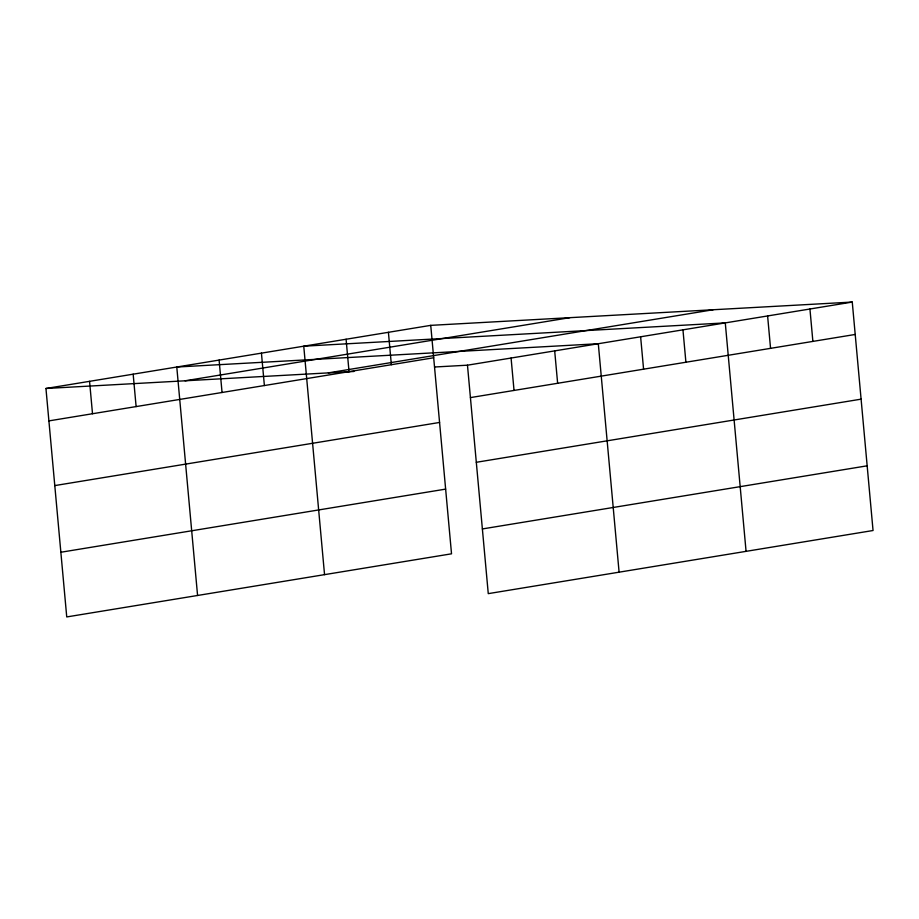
<?xml version="1.0" encoding="UTF-8"?>
<svg xmlns="http://www.w3.org/2000/svg" width="919" height="919" viewBox="0 0 919 919"><rect width="100%" height="100%" fill="white"/><g stroke="black" fill="none" stroke-linecap="round" stroke-linejoin="round"><path stroke-width="1.38" d="M430.735 325.36L451.528 553.812L66.742 616.936L45.95 388.484L430.735 325.36L852.258 302.064L873.05 530.516L488.265 593.64L467.472 365.188L852.258 302.064M185.052 380.799L569.837 317.664M328.37 372.873L713.155 309.749M48.902 420.891L433.688 357.767M470.425 397.594L855.21 334.459M54.784 485.588L439.569 422.453M476.306 462.291L861.092 399.156M60.849 552.25L445.635 489.115M482.372 528.942L867.157 465.818M45.95 388.484L353.918 371.471M434.825 366.991L467.472 365.188M809.938 309.002L812.878 341.408M767.606 315.952L770.559 348.358M746.067 551.343L725.275 322.891L303.752 346.187L324.545 574.639M682.955 329.841L685.907 362.247M640.623 336.779L643.576 369.185M619.096 572.181L598.303 343.729L176.781 367.026L197.574 595.478M554.685 350.886L557.638 383.28M511.079 358.031L514.031 390.437M388.415 332.299L391.356 364.705M346.084 339.249L349.036 371.655M261.433 353.137L264.385 385.543M219.101 360.076L222.053 392.482M133.163 374.182L136.115 406.589M89.557 381.328L92.509 413.734"/></g></svg>
